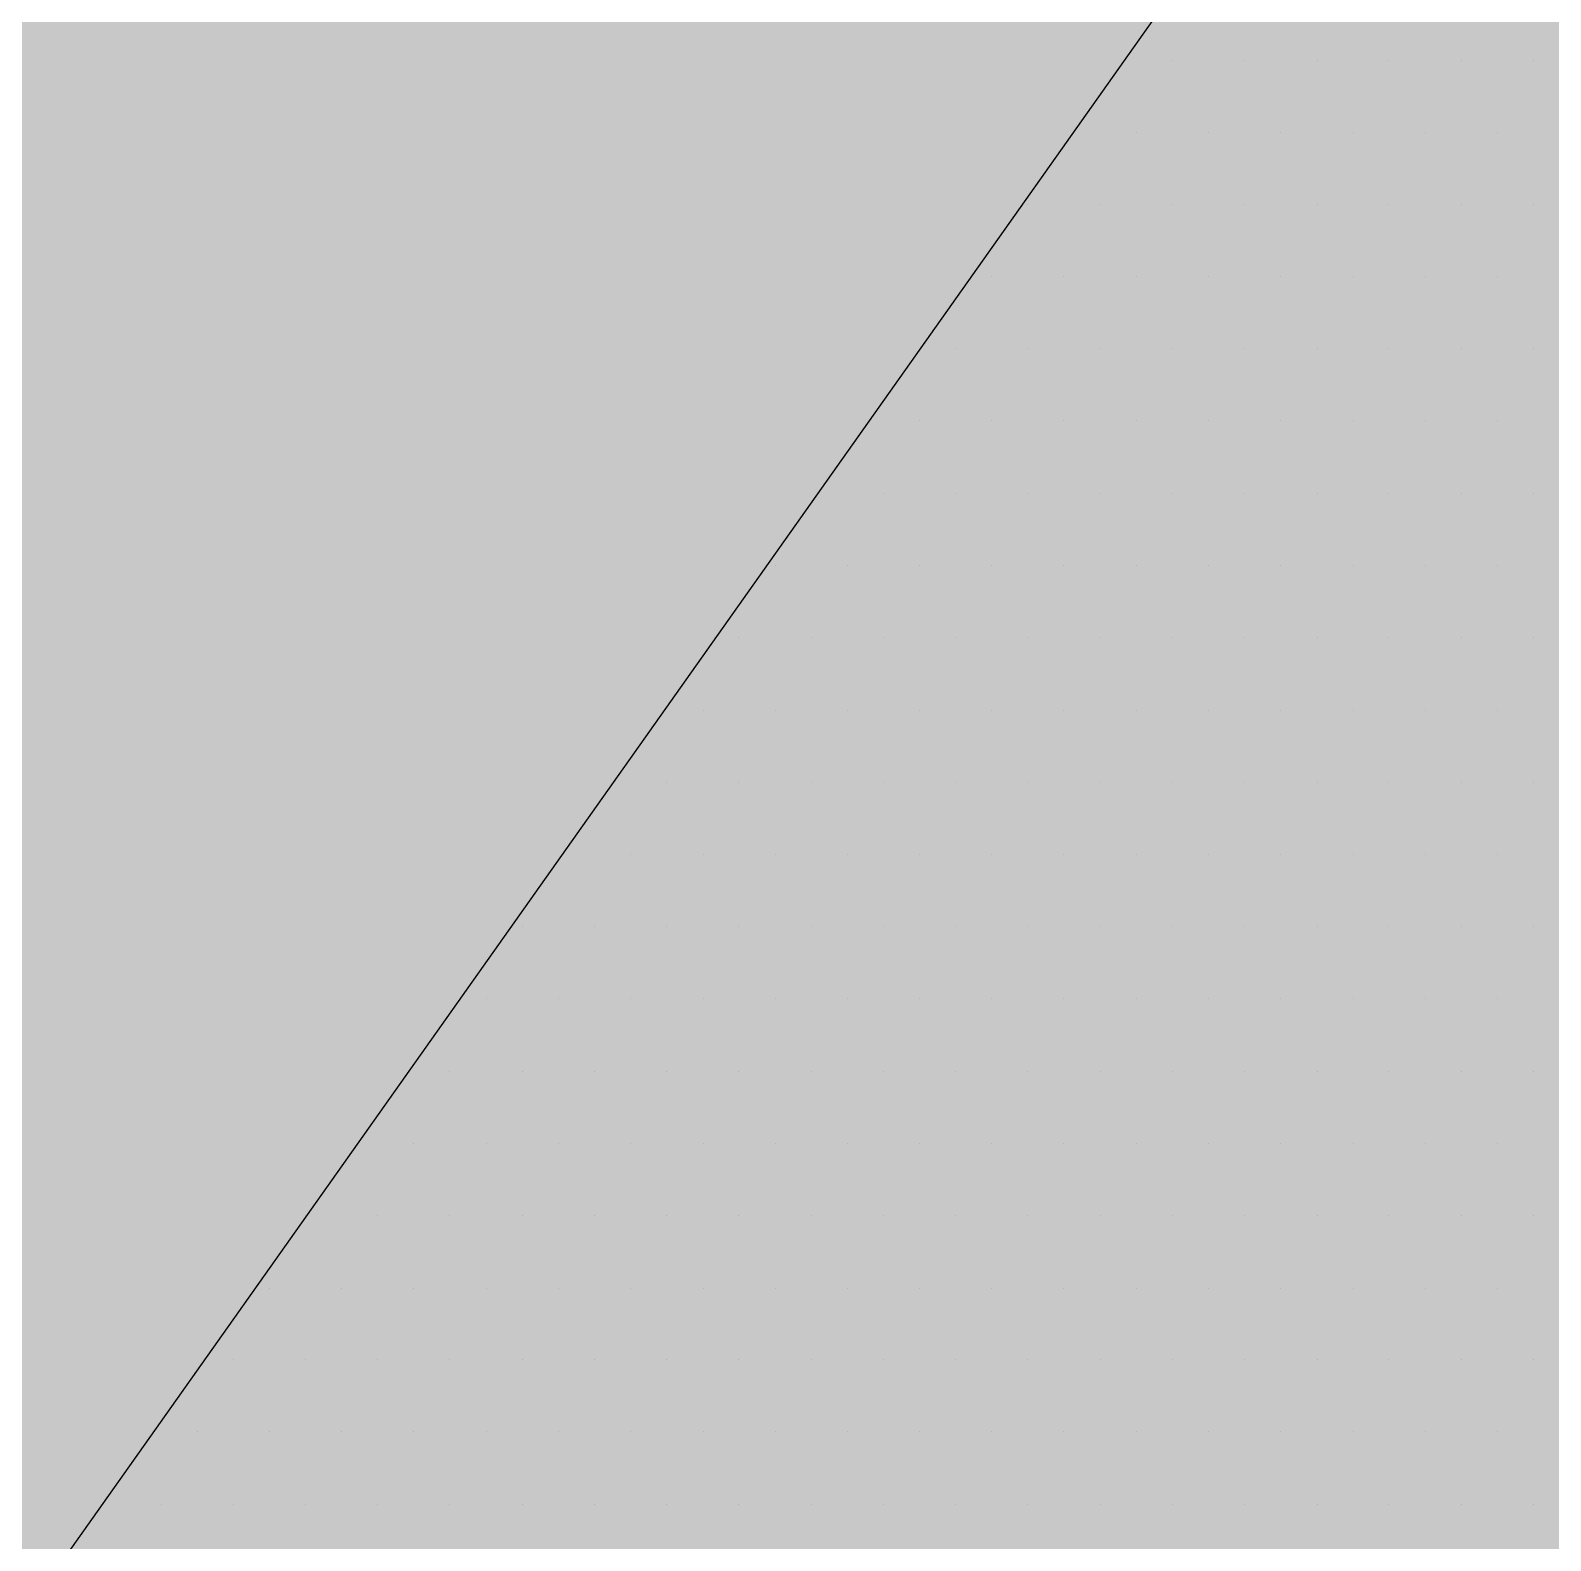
# Paper-space layout 'Layout1' of a CAD drawing. Extents: x -43 to 2298, y -18 to 768.
# Drawn here: x 139.159 to 140.317, y 269.429 to 270.58 of the extents above; entities that cross this region are included whole.
import ezdxf

# ---------------------------------------------------------------- set-up
doc = ezdxf.new("R2010")
doc.units = 0
doc.header["$LTSCALE"] = 2
doc.linetypes.add('CACHEX2', pattern=[0.75, 0.5, -0.25])
doc.layers.add('CARTOUCHE', color=7, linetype='Continuous')
doc.layers.add('LOGO', color=7, linetype='Continuous')

# ---------------------------------------------------------------- blocks, each defined once
blk = doc.blocks.new('A$C715108E3')
at = {"layer": 'LOGO', "color": 131}
for p, q in [((-9.9897, 0.8872), (-9.9897, 0.8872)), ((-9.9284, 0.8872), (-9.9284, 0.8872)), ((-9.8366, 0.8872), (-9.8366, 0.8872)), ((-9.7447, 0.8872), (-9.7447, 0.8872)), ((-9.6535, 0.8872), (-9.6535, 0.8872)), ((-9.5614, 0.8872), (-9.5614, 0.8872)), ((-9.4696, 0.8872), (-9.4696, 0.8872)), ((-10.0543, 0.7961), (-10.0543, 0.7961)), ((-9.9743, 0.7961), (-9.9743, 0.7961)), ((-9.8823, 0.7961), (-9.8823, 0.7961)), ((-9.7912, 0.7961), (-9.7912, 0.7961)), ((-9.699, 0.7961), (-9.699, 0.7961)), ((-9.6072, 0.7961), (-9.6072, 0.7961)), ((-9.5157, 0.7961), (-9.5157, 0.7961)), ((-10.1194, 0.7047), (-10.1194, 0.7047)), ((-10.1119, 0.7047), (-10.1119, 0.7047)), ((-10.0199, 0.7047), (-10.0199, 0.7047)), ((-9.9284, 0.7047), (-9.9284, 0.7047)), ((-9.8366, 0.7047), (-9.8366, 0.7047)), ((-9.7447, 0.7047), (-9.7447, 0.7047)), ((-9.6535, 0.7047), (-9.6535, 0.7047)), ((-9.5614, 0.7047), (-9.5614, 0.7047)), ((-9.4696, 0.7047), (-9.4696, 0.7047)), ((-10.1842, 0.6123), (-10.1842, 0.6123)), ((-10.1576, 0.6123), (-10.1576, 0.6123)), ((-10.0663, 0.6123), (-10.0663, 0.6123)), ((-9.9743, 0.6123), (-9.9743, 0.6123)), ((-9.8823, 0.6123), (-9.8823, 0.6123)), ((-9.7912, 0.6123), (-9.7912, 0.6123)), ((-9.699, 0.6123), (-9.699, 0.6123)), ((-9.6072, 0.6123), (-9.6072, 0.6123)), ((-9.5157, 0.6123), (-9.5157, 0.6123)), ((-10.2496, 0.521), (-10.2496, 0.521)), ((-10.2035, 0.521), (-10.2035, 0.521)), ((-10.1119, 0.521), (-10.1119, 0.521)), ((-10.0199, 0.521), (-10.0199, 0.521)), ((-9.9284, 0.521), (-9.9284, 0.521)), ((-9.8366, 0.521), (-9.8366, 0.521)), ((-9.7447, 0.521), (-9.7447, 0.521)), ((-9.6535, 0.521), (-9.6535, 0.521)), ((-9.5614, 0.521), (-9.5614, 0.521)), ((-9.4696, 0.521), (-9.4696, 0.521)), ((-10.3141, 0.4296), (-10.3141, 0.4296)), ((-10.2496, 0.4296), (-10.2496, 0.4296)), ((-10.1576, 0.4296), (-10.1576, 0.4296)), ((-10.0663, 0.4296), (-10.0663, 0.4296)), ((-9.9743, 0.4296), (-9.9743, 0.4296)), ((-9.8823, 0.4296), (-9.8823, 0.4296)), ((-9.7912, 0.4296), (-9.7912, 0.4296)), ((-9.699, 0.4296), (-9.699, 0.4296)), ((-9.6072, 0.4296), (-9.6072, 0.4296)), ((-9.5157, 0.4296), (-9.5157, 0.4296)), ((-10.3793, 0.3372), (-10.3793, 0.3372)), ((-10.2952, 0.3372), (-10.2952, 0.3372)), ((-10.2035, 0.3372), (-10.2035, 0.3372)), ((-10.1119, 0.3372), (-10.1119, 0.3372)), ((-10.0199, 0.3372), (-10.0199, 0.3372)), ((-9.9284, 0.3372), (-9.9284, 0.3372)), ((-9.8366, 0.3372), (-9.8366, 0.3372)), ((-9.7447, 0.3372), (-9.7447, 0.3372)), ((-9.6535, 0.3372), (-9.6535, 0.3372)), ((-9.5614, 0.3372), (-9.5614, 0.3372)), ((-9.4696, 0.3372), (-9.4696, 0.3372)), ((-10.4442, 0.2459), (-10.4442, 0.2459)), ((-10.4327, 0.2459), (-10.4327, 0.2459)), ((-10.3413, 0.2459), (-10.3413, 0.2459)), ((-10.2496, 0.2459), (-10.2496, 0.2459)), ((-10.1576, 0.2459), (-10.1576, 0.2459)), ((-10.0663, 0.2459), (-10.0663, 0.2459)), ((-9.9743, 0.2459), (-9.9743, 0.2459)), ((-9.8823, 0.2459), (-9.8823, 0.2459)), ((-9.7912, 0.2459), (-9.7912, 0.2459)), ((-9.699, 0.2459), (-9.699, 0.2459)), ((-9.6072, 0.2459), (-9.6072, 0.2459)), ((-9.5157, 0.2459), (-9.5157, 0.2459)), ((-10.5086, 0.1544), (-10.5086, 0.1544)), ((-10.479, 0.1544), (-10.479, 0.1544)), ((-10.3868, 0.1544), (-10.3868, 0.1544)), ((-10.2952, 0.1544), (-10.2952, 0.1544)), ((-10.2035, 0.1544), (-10.2035, 0.1544)), ((-10.1119, 0.1544), (-10.1119, 0.1544)), ((-10.0199, 0.1544), (-10.0199, 0.1544)), ((-9.9284, 0.1544), (-9.9284, 0.1544)), ((-9.8366, 0.1544), (-9.8366, 0.1544)), ((-9.7447, 0.1544), (-9.7447, 0.1544)), ((-9.6535, 0.1544), (-9.6535, 0.1544)), ((-9.5614, 0.1544), (-9.5614, 0.1544)), ((-9.4696, 0.1544), (-9.4696, 0.1544)), ((-10.574, 0.0618), (-10.574, 0.0618)), ((-10.5244, 0.0618), (-10.5244, 0.0618)), ((-10.4327, 0.0618), (-10.4327, 0.0618)), ((-10.3413, 0.0618), (-10.3413, 0.0618)), ((-10.2496, 0.0618), (-10.2496, 0.0618)), ((-10.1576, 0.0618), (-10.1576, 0.0618)), ((-10.0663, 0.0618), (-10.0663, 0.0618)), ((-9.9743, 0.0618), (-9.9743, 0.0618)), ((-9.8823, 0.0618), (-9.8823, 0.0618)), ((-9.7912, 0.0618), (-9.7912, 0.0618)), ((-9.699, 0.0618), (-9.699, 0.0618)), ((-9.6072, 0.0618), (-9.6072, 0.0618)), ((-9.5157, 0.0618), (-9.5157, 0.0618)), ((-10.6389, -0.0294), (-10.6389, -0.0294)), ((-10.5705, -0.0294), (-10.5705, -0.0294)), ((-10.479, -0.0294), (-10.479, -0.0294)), ((-10.3868, -0.0294), (-10.3868, -0.0294)), ((-10.2952, -0.0294), (-10.2952, -0.0294)), ((-10.2035, -0.0294), (-10.2035, -0.0294)), ((-10.1119, -0.0294), (-10.1119, -0.0294)), ((-10.0199, -0.0294), (-10.0199, -0.0294)), ((-9.9284, -0.0294), (-9.9284, -0.0294)), ((-9.8366, -0.0294), (-9.8366, -0.0294)), ((-9.7447, -0.0294), (-9.7447, -0.0294)), ((-9.6535, -0.0294), (-9.6535, -0.0294)), ((-9.5614, -0.0294), (-9.5614, -0.0294)), ((-9.4696, -0.0294), (-9.4696, -0.0294)), ((-10.7041, -0.1218), (-10.7041, -0.1218)), ((-10.6164, -0.1218), (-10.6164, -0.1218)), ((-10.5244, -0.1218), (-10.5244, -0.1218)), ((-10.4327, -0.1218), (-10.4327, -0.1218)), ((-10.3413, -0.1218), (-10.3413, -0.1218)), ((-10.2496, -0.1218), (-10.2496, -0.1218)), ((-10.1576, -0.1218), (-10.1576, -0.1218)), ((-10.0663, -0.1218), (-10.0663, -0.1218)), ((-9.9743, -0.1218), (-9.9743, -0.1218)), ((-9.8823, -0.1218), (-9.8823, -0.1218)), ((-9.7912, -0.1218), (-9.7912, -0.1218)), ((-9.699, -0.1218), (-9.699, -0.1218)), ((-9.6072, -0.1218), (-9.6072, -0.1218)), ((-9.5157, -0.1218), (-9.5157, -0.1218)), ((-10.7688, -0.2131), (-10.7688, -0.2131)), ((-10.7541, -0.2131), (-10.7541, -0.2131)), ((-10.6621, -0.2131), (-10.6621, -0.2131)), ((-10.5705, -0.2131), (-10.5705, -0.2131)), ((-10.479, -0.2131), (-10.479, -0.2131)), ((-10.3868, -0.2131), (-10.3868, -0.2131)), ((-10.2952, -0.2131), (-10.2952, -0.2131)), ((-10.2035, -0.2131), (-10.2035, -0.2131)), ((-10.1119, -0.2131), (-10.1119, -0.2131)), ((-10.0199, -0.2131), (-10.0199, -0.2131)), ((-9.9284, -0.2131), (-9.9284, -0.2131)), ((-9.8366, -0.2131), (-9.8366, -0.2131)), ((-9.7447, -0.2131), (-9.7447, -0.2131)), ((-9.6535, -0.2131), (-9.6535, -0.2131)), ((-9.5614, -0.2131), (-9.5614, -0.2131)), ((-9.4696, -0.2131), (-9.4696, -0.2131)), ((-10.8336, -0.3047), (-10.8336, -0.3047)), ((-10.7997, -0.3047), (-10.7997, -0.3047)), ((-10.7084, -0.3047), (-10.7084, -0.3047)), ((-10.6164, -0.3047), (-10.6164, -0.3047)), ((-10.5244, -0.3047), (-10.5244, -0.3047)), ((-10.4327, -0.3047), (-10.4327, -0.3047)), ((-10.3413, -0.3047), (-10.3413, -0.3047)), ((-10.2496, -0.3047), (-10.2496, -0.3047)), ((-10.1576, -0.3047), (-10.1576, -0.3047)), ((-10.0663, -0.3047), (-10.0663, -0.3047)), ((-9.9743, -0.3047), (-9.9743, -0.3047)), ((-9.8823, -0.3047), (-9.8823, -0.3047)), ((-9.7912, -0.3047), (-9.7912, -0.3047)), ((-9.699, -0.3047), (-9.699, -0.3047)), ((-9.6072, -0.3047), (-9.6072, -0.3047)), ((-9.5157, -0.3047), (-9.5157, -0.3047)), ((-10.8988, -0.3969), (-10.8988, -0.3969)), ((-10.846, -0.3969), (-10.846, -0.3969)), ((-10.7541, -0.3969), (-10.7541, -0.3969)), ((-10.6621, -0.3969), (-10.6621, -0.3969)), ((-10.5705, -0.3969), (-10.5705, -0.3969)), ((-10.479, -0.3969), (-10.479, -0.3969)), ((-10.3868, -0.3969), (-10.3868, -0.3969)), ((-10.2952, -0.3969), (-10.2952, -0.3969)), ((-10.2035, -0.3969), (-10.2035, -0.3969)), ((-10.1119, -0.3969), (-10.1119, -0.3969)), ((-10.0199, -0.3969), (-10.0199, -0.3969)), ((-9.9284, -0.3969), (-9.9284, -0.3969)), ((-9.8366, -0.3969), (-9.8366, -0.3969)), ((-9.7447, -0.3969), (-9.7447, -0.3969)), ((-9.6535, -0.3969), (-9.6535, -0.3969)), ((-9.5614, -0.3969), (-9.5614, -0.3969)), ((-9.4696, -0.3969), (-9.4696, -0.3969)), ((-10.9633, -0.4884), (-10.9633, -0.4884)), ((-10.8917, -0.4884), (-10.8917, -0.4884)), ((-10.7997, -0.4884), (-10.7997, -0.4884)), ((-10.7084, -0.4884), (-10.7084, -0.4884)), ((-10.6164, -0.4884), (-10.6164, -0.4884)), ((-10.5244, -0.4884), (-10.5244, -0.4884)), ((-10.4327, -0.4884), (-10.4327, -0.4884)), ((-10.3413, -0.4884), (-10.3413, -0.4884)), ((-10.2496, -0.4884), (-10.2496, -0.4884)), ((-10.1576, -0.4884), (-10.1576, -0.4884)), ((-10.0663, -0.4884), (-10.0663, -0.4884)), ((-9.9743, -0.4884), (-9.9743, -0.4884)), ((-9.8823, -0.4884), (-9.8823, -0.4884)), ((-9.7912, -0.4884), (-9.7912, -0.4884)), ((-9.699, -0.4884), (-9.699, -0.4884)), ((-9.6072, -0.4884), (-9.6072, -0.4884)), ((-9.5157, -0.4884), (-9.5157, -0.4884)), ((-11.0289, -0.5799), (-11.0289, -0.5799)), ((-10.9374, -0.5799), (-10.9374, -0.5799)), ((-10.846, -0.5799), (-10.846, -0.5799)), ((-10.7541, -0.5799), (-10.7541, -0.5799)), ((-10.6621, -0.5799), (-10.6621, -0.5799)), ((-10.5705, -0.5799), (-10.5705, -0.5799)), ((-10.479, -0.5799), (-10.479, -0.5799)), ((-10.3868, -0.5799), (-10.3868, -0.5799)), ((-10.2952, -0.5799), (-10.2952, -0.5799)), ((-10.2035, -0.5799), (-10.2035, -0.5799)), ((-10.1119, -0.5799), (-10.1119, -0.5799)), ((-10.0199, -0.5799), (-10.0199, -0.5799)), ((-9.9284, -0.5799), (-9.9284, -0.5799)), ((-9.8366, -0.5799), (-9.8366, -0.5799)), ((-9.7447, -0.5799), (-9.7447, -0.5799)), ((-9.6535, -0.5799), (-9.6535, -0.5799)), ((-9.5614, -0.5799), (-9.5614, -0.5799)), ((-9.4696, -0.5799), (-9.4696, -0.5799)), ((-11.0934, -0.6724), (-11.0934, -0.6724)), ((-11.075, -0.6724), (-11.075, -0.6724)), ((-10.9835, -0.6724), (-10.9835, -0.6724)), ((-10.8917, -0.6724), (-10.8917, -0.6724)), ((-10.7997, -0.6724), (-10.7997, -0.6724)), ((-10.7084, -0.6724), (-10.7084, -0.6724)), ((-10.6164, -0.6724), (-10.6164, -0.6724)), ((-10.5244, -0.6724), (-10.5244, -0.6724)), ((-10.4327, -0.6724), (-10.4327, -0.6724)), ((-10.3413, -0.6724), (-10.3413, -0.6724)), ((-10.2496, -0.6724), (-10.2496, -0.6724)), ((-10.1576, -0.6724), (-10.1576, -0.6724)), ((-10.0663, -0.6724), (-10.0663, -0.6724)), ((-9.9743, -0.6724), (-9.9743, -0.6724)), ((-9.8823, -0.6724), (-9.8823, -0.6724)), ((-9.7912, -0.6724), (-9.7912, -0.6724)), ((-9.699, -0.6724), (-9.699, -0.6724)), ((-9.6072, -0.6724), (-9.6072, -0.6724)), ((-9.5157, -0.6724), (-9.5157, -0.6724)), ((-11.1582, -0.7635), (-11.1582, -0.7635)), ((-11.1211, -0.7635), (-11.1211, -0.7635)), ((-11.0293, -0.7635), (-11.0293, -0.7635)), ((-10.9374, -0.7635), (-10.9374, -0.7635)), ((-10.846, -0.7635), (-10.846, -0.7635)), ((-10.7541, -0.7635), (-10.7541, -0.7635)), ((-10.6621, -0.7635), (-10.6621, -0.7635)), ((-10.5705, -0.7635), (-10.5705, -0.7635)), ((-10.479, -0.7635), (-10.479, -0.7635)), ((-10.3868, -0.7635), (-10.3868, -0.7635)), ((-10.2952, -0.7635), (-10.2952, -0.7635)), ((-10.2035, -0.7635), (-10.2035, -0.7635)), ((-10.1119, -0.7635), (-10.1119, -0.7635)), ((-10.0199, -0.7635), (-10.0199, -0.7635)), ((-9.9284, -0.7635), (-9.9284, -0.7635)), ((-9.8366, -0.7635), (-9.8366, -0.7635)), ((-9.7447, -0.7635), (-9.7447, -0.7635)), ((-9.6535, -0.7635), (-9.6535, -0.7635)), ((-9.5614, -0.7635), (-9.5614, -0.7635)), ((-9.4696, -0.7635), (-9.4696, -0.7635)), ((-11.2234, -0.855), (-11.2234, -0.855)), ((-11.1668, -0.855), (-11.1668, -0.855)), ((-11.075, -0.855), (-11.075, -0.855)), ((-10.9835, -0.855), (-10.9835, -0.855)), ((-10.8917, -0.855), (-10.8917, -0.855)), ((-10.7997, -0.855), (-10.7997, -0.855)), ((-10.7084, -0.855), (-10.7084, -0.855)), ((-10.6164, -0.855), (-10.6164, -0.855)), ((-10.5244, -0.855), (-10.5244, -0.855)), ((-10.4327, -0.855), (-10.4327, -0.855)), ((-10.3413, -0.855), (-10.3413, -0.855)), ((-10.2496, -0.855), (-10.2496, -0.855)), ((-10.1576, -0.855), (-10.1576, -0.855)), ((-10.0663, -0.855), (-10.0663, -0.855)), ((-9.9743, -0.855), (-9.9743, -0.855)), ((-9.8823, -0.855), (-9.8823, -0.855)), ((-9.7912, -0.855), (-9.7912, -0.855)), ((-9.699, -0.855), (-9.699, -0.855)), ((-9.6072, -0.855), (-9.6072, -0.855)), ((-9.5157, -0.855), (-9.5157, -0.855)), ((-11.2881, -0.9474), (-11.2881, -0.9474)), ((-11.2126, -0.9474), (-11.2126, -0.9474)), ((-11.1211, -0.9474), (-11.1211, -0.9474)), ((-11.0293, -0.9474), (-11.0293, -0.9474)), ((-10.9374, -0.9474), (-10.9374, -0.9474)), ((-10.846, -0.9474), (-10.846, -0.9474)), ((-10.7541, -0.9474), (-10.7541, -0.9474)), ((-10.6621, -0.9474), (-10.6621, -0.9474)), ((-10.5705, -0.9474), (-10.5705, -0.9474)), ((-10.479, -0.9474), (-10.479, -0.9474)), ((-10.3868, -0.9474), (-10.3868, -0.9474)), ((-10.2952, -0.9474), (-10.2952, -0.9474)), ((-10.2035, -0.9474), (-10.2035, -0.9474)), ((-10.1119, -0.9474), (-10.1119, -0.9474)), ((-10.0199, -0.9474), (-10.0199, -0.9474)), ((-9.9284, -0.9474), (-9.9284, -0.9474)), ((-9.8366, -0.9474), (-9.8366, -0.9474)), ((-9.7447, -0.9474), (-9.7447, -0.9474)), ((-9.6535, -0.9474), (-9.6535, -0.9474)), ((-9.5614, -0.9474), (-9.5614, -0.9474)), ((-9.4696, -0.9474), (-9.4696, -0.9474))]:
    blk.add_line(p, q, dxfattribs=at)
blk.add_lwpolyline([(-17.4242, -1.4573), (-18.4152, -2.5691), (-18.6566, -2.9311), (-18.705, -3.0278), (-11.9873, -3.7284), (-11.0696, -3.3901), (-10.6346, -2.9311), (-6.8859, 2.3168), (-8.5773, 2.3168), (-9.0123, 2.2688), (-11.5252, -1.2823), (-12.7091, 1.3505), (-13.4102, 1.1331), (-14.1349, 0.795), (-14.1589, 0.6743), (-12.951, -2.0066)], close=True, dxfattribs=at)
blk = doc.blocks.new('A$C581E6685')
at = {"layer": 'LOGO', "color": 32, "linetype": 'CACHEX2', "ltscale": 1.5}
blk.add_ellipse((-38.0538, 23.8138), major_axis=(-19.0311, -3.534), ratio=0.590567, dxfattribs=at)
at = {"layer": 'LOGO', "color": 32}
blk.add_ellipse((-37.6144, 23.8499), major_axis=(-13.5768, -4.2839), ratio=0.791971, dxfattribs=at)
at = {"layer": 'CARTOUCHE'}
blk.add_blockref('A$C715108E3', (-31.6739, 36.3189), dxfattribs=at)

psp = doc.layouts.get("Layout1")

# ---------------------------------------------------------------- hatches: boundary and pattern name
at = {"layer": 'CARTOUCHE', "true_color": 0xffffff}
h = psp.add_hatch(color=7, dxfattribs=at)
h.dxf.hatch_style = 1
edge = h.paths.add_edge_path()
edge.add_spline(control_points=[(127.7197, 272.4748), (127.7197, 261.5837), (127.7197, 250.6925), (127.7197, 246.8525), (131.5597, 246.8525), (177.0989, 246.8525), (222.6382, 246.8525), (226.4782, 246.8525), (226.4782, 250.6925), (226.4782, 261.5837), (226.4782, 272.4748), (226.4782, 276.3148), (222.6382, 276.3148), (177.0989, 276.3148), (131.5597, 276.3148), (127.7197, 276.3148), (127.7197, 272.4748)], knot_values=[0, 0, 0, 1, 1, 2.570796, 2.570796, 3.570796, 3.570796, 5.141593, 5.141593, 6.141593, 6.141593, 7.712389, 7.712389, 8.712389, 8.712389, 10.283185, 10.283185, 10.283185], weights=[1, 1, 1, 0.707107, 1, 1, 1, 0.707107, 1, 1, 1, 0.707107, 1, 1, 1, 0.707107, 1], degree=2, periodic=0)

# ---------------------------------------------------------------- linework, layer by layer
at = {"layer": 'CARTOUCHE'}
psp.add_rational_spline([(127.7197, 272.4748), (127.7197, 261.5837), (127.7197, 250.6925), (127.7197, 246.8525), (131.5597, 246.8525), (177.0989, 246.8525), (222.6382, 246.8525), (226.4782, 246.8525), (226.4782, 250.6925), (226.4782, 261.5837), (226.4782, 272.4748), (226.4782, 276.3148), (222.6382, 276.3148), (177.0989, 276.3148), (131.5597, 276.3148), (127.7197, 276.3148), (127.7197, 272.4748)], [1, 1, 1, 0.707106781187, 1, 1, 1, 0.707106781187, 1, 1, 1, 0.707106781187, 1, 1, 1, 0.707106781187, 1], degree=2, knots=[0, 0, 0, 1, 1, 2.570796, 2.570796, 3.570796, 3.570796, 5.141593, 5.141593, 6.141593, 6.141593, 7.712389, 7.712389, 8.712389, 8.712389, 10.283185, 10.283185, 10.283185], dxfattribs=at)

# ---------------------------------------------------------------- block references
at = {"layer": 'CARTOUCHE', "xscale": 0.6, "yscale": 0.6, "zscale": 0.6}
psp.add_blockref('A$C581E6685', (164.9904, 248.2331), dxfattribs=at)

doc.saveas('drawing.dxf')
